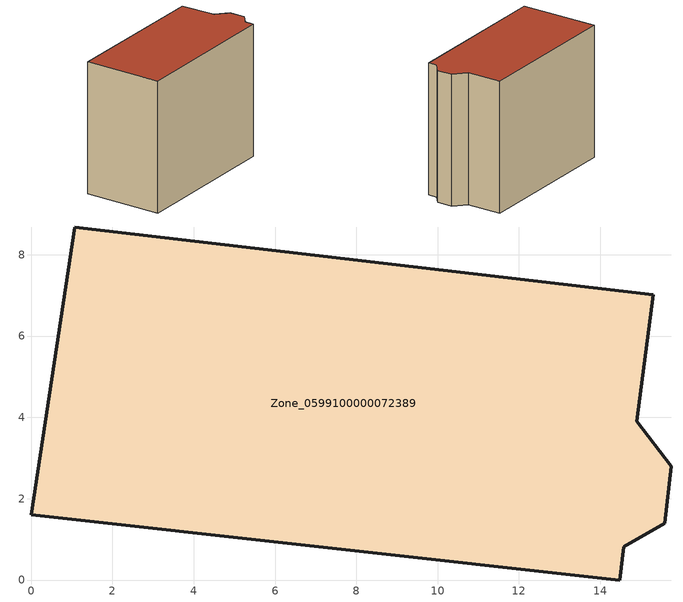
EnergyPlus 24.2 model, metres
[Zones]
Zone_0599100000072389
 floor ground (C_G): 14.48,0 0,1.61 1.08,8.68 15.3,7.02 14.89,3.9 15.75,2.8 15.58,1.4 14.57,0.82 z0
 wall outside (C_F): 0,1.61 14.48,0 14.57,0.82 15.58,1.4 15.75,2.8 14.89,3.9 15.3,7.02 1.08,8.68 0,1.61 z0:11.87
 roof outside (C_R): 15.3,7.02 1.08,8.68 0,1.61 14.48,0 14.57,0.82 15.58,1.4 15.75,2.8 14.89,3.9 z11.87
[BUILDING]
Pand.0599100000072389: North Axis=0; Terrain=City; Loads Convergence Tolerance Value=0.04; Temperature Convergence Tolerance Value=0.4; Solar Distribution=FullExterior; Maximum Number of Warmup Days=25; Minimum Number of Warmup Days=1
[Site:Location]
Rotterdam.The.Hague.AP_ZH_NLD Design_Conditions: Latitude=51.96; Longitude=4.45; Time Zone=1; Elevation=-4.5
[SITE:GROUNDTEMPERATURE:BUILDINGSURFACE]
18, 18, 18, 18, 18, 18, 18, 18, 18, 18, 18, 18
[MATERIAL] Thermal Absorptance=0.9; Solar Absorptance=0.7; Visible Absorptance=0.7
Name | Roughness | Thickness | Conductivity | Density | Specific Heat
G.TI.1946 | MediumSmooth | 0.15 | 1 | 540 | 1210
F.TI.1946 | Rough | 0.3 | 0.857143 | 1920 | 840
R.TI.1946 | MediumRough | 0.2 | 0.1 | 1500 | 1000
[CONSTRUCTION]
C_G: G.TI.1946
C_F: F.TI.1946
C_R: R.TI.1946
[ZONE]
Zone_0599100000072389: Type=1; Multiplier=1; Ceiling Height=Autocalculate; Volume=Autocalculate; Floor Area=autocalculate; Part of Total Floor Area=Yes
[ZONEINFILTRATION:DESIGNFLOWRATE]
Infil_Zone_0599100000072389: Zone or ZoneList or Space or SpaceList=Zone_0599100000072389; Schedule=AlwaysOn; Design Flow Rate Calculation Method=Flow/Area; Flow Rate per Floor Area=0.003; Constant Term Coefficient=1; Temperature Term Coefficient=0; Velocity Term Coefficient=0; Velocity Squared Term Coefficient=0
[HVACTEMPLATE:ZONE:IDEALLOADSAIRSYSTEM]
Zone_0599100000072389: Maximum Heating Supply Air Temperature=50; Minimum Cooling Supply Air Temperature=13; Maximum Heating Supply Air Humidity Ratio=0.0156; Minimum Cooling Supply Air Humidity Ratio=0.0077; Heating Limit=NoLimit; Cooling Limit=NoLimit; Dehumidification Control Type=ConstantSensibleHeatRatio; Cooling Sensible Heat Ratio=0.7; Dehumidification Setpoint=60; Humidification Control Type=None; Humidification Setpoint=30; Outdoor Air Method=None; Outdoor Air Flow Rate per Person=0.00944; Outdoor Air Flow Rate per Zone Floor Area=0; Outdoor Air Flow Rate per Zone=0; Demand Controlled Ventilation Type=None; Outdoor Air Economizer Type=NoEconomizer; Heat Recovery Type=None; Sensible Heat Recovery Effectiveness=0.7; Latent Heat Recovery Effectiveness=0.65
[ZONECONTROL:THERMOSTAT]
ThermostatControl_Zone_0599100000072389: Zone or ZoneList=Zone_0599100000072389; Control Type Schedule=DualSetpointControlType; Control 1=Thermostat_Zone_0599100000072389; Temperature Difference Between Cutout And Setpoint=0
[THERMOSTATSETPOINT:DUALSETPOINT]
Thermostat_Zone_0599100000072389: Heating Setpoint Temperature Schedule=HeatingSetpoint_Zone_0599100000072389; Cooling Setpoint Temperature Schedule=CoolingSetpoint_Zone_0599100000072389
[SCHEDULE:COMPACT]
HeatingSetpoint_Zone_0599100000072389: Through: 12/31, For: AllDays, Until: 24:00, 21
CoolingSetpoint_Zone_0599100000072389: Through: 12/31, For: AllDays, Until: 24:00, 24
DualSetpointControlType: Through: 12/31, For: AllDays, Until: 24:00, 4
AlwaysOn: Through: 12/31, For: AllDays, Until: 24:00, 1
